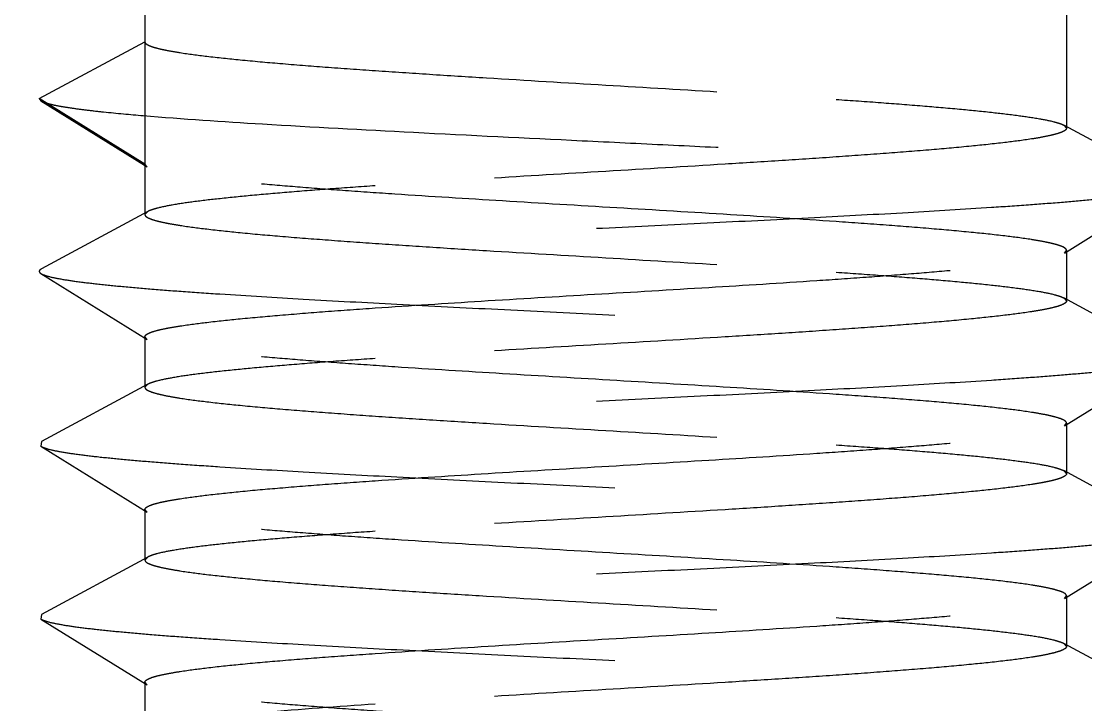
# Model space of a CAD drawing. Header units: inches. Extents: x 1246 to 1707, y -383 to -57.
# Drawn here: x 1610.659 to 1612.507, y -299.109 to -297.922 of the extents above; entities that cross this region are included whole.
import ezdxf

# ---------------------------------------------------------------- set-up
doc = ezdxf.new("R2010")
doc.units = ezdxf.units.IN
doc.header["$LTSCALE"] = 10
doc.header["$MEASUREMENT"] = 0
doc.linetypes.add('CENTER', pattern=[0.6, 0.375, -0.075, 0.075, -0.075])
doc.linetypes.add('HIDDEN', pattern=[0.2, 0.1, -0.1])
doc.layers.get('0').update_dxf_attribs({"linetype": 'CONTINUOUS'})
doc.layers.add('DEFAULT_2', color=8, linetype='HIDDEN')

msp = doc.modelspace()

# ---------------------------------------------------------------- linework, layer by layer
at = {"linetype": 'CENTER'}
msp.add_arc((1478.7792, -1654.6488), 1356.7628, 83.2637115, 96.7362885, dxfattribs=at)
at = {"layer": 'DEFAULT_2', "color": 8, "linetype": 'HIDDEN'}
for p, q in [((1610.8741, -297.886), (1610.8741, -298.2574)), ((1612.4741, -297.886), (1612.4741, -298.1074)), ((1610.6906, -298.056), (1610.8741, -297.9574)), ((1610.8741, -298.1696), (1610.6906, -298.056)), ((1610.6906, -298.056), (1610.6936, -298.0598)), ((1610.6936, -298.0598), (1610.8778, -298.1742)), ((1612.6537, -298.2017), (1612.4692, -298.1021)), ((1612.4692, -298.1021), (1612.4741, -298.1074)), ((1610.8778, -298.1742), (1610.8741, -298.1696)), ((1612.4704, -298.3242), (1612.6546, -298.2098)), ((1610.879, -298.2521), (1610.6946, -298.3517)), ((1610.879, -298.2521), (1610.8741, -298.2574)), ((1612.4704, -298.3242), (1612.4741, -298.3196)), ((1612.4741, -298.3196), (1612.4741, -298.4074)), ((1610.6936, -298.3598), (1610.8778, -298.4742)), ((1612.6537, -298.5017), (1612.4692, -298.4021)), ((1612.4692, -298.4021), (1612.4741, -298.4074)), ((1610.8778, -298.4742), (1610.8741, -298.4696)), ((1610.8741, -298.4696), (1610.8741, -298.5574)), ((1612.4704, -298.6242), (1612.6546, -298.5098)), ((1610.879, -298.5521), (1610.6946, -298.6517)), ((1610.879, -298.5521), (1610.8741, -298.5574)), ((1612.4704, -298.6242), (1612.4741, -298.6196)), ((1612.4741, -298.6196), (1612.4741, -298.7074)), ((1610.6946, -298.6517), (1610.6936, -298.6598)), ((1610.6936, -298.6598), (1610.8778, -298.7742)), ((1612.6537, -298.8017), (1612.4692, -298.7021)), ((1612.4692, -298.7021), (1612.4741, -298.7074)), ((1610.8778, -298.7742), (1610.8741, -298.7696)), ((1610.8741, -298.7696), (1610.8741, -298.8574)), ((1612.4704, -298.9242), (1612.6546, -298.8098)), ((1610.879, -298.8521), (1610.6946, -298.9517)), ((1610.879, -298.8521), (1610.8741, -298.8574)), ((1612.4704, -298.9242), (1612.4741, -298.9196)), ((1612.4741, -298.9196), (1612.4741, -299.0074)), ((1610.6946, -298.9517), (1610.6936, -298.9598)), ((1610.6936, -298.9598), (1610.8778, -299.0742)), ((1612.6537, -299.1017), (1612.4692, -299.0021)), ((1612.4692, -299.0021), (1612.4741, -299.0074)), ((1610.8778, -299.0742), (1610.8741, -299.0696)), ((1610.8741, -299.0696), (1610.8741, -299.1574))]:
    msp.add_line(p, q, dxfattribs=at)
for points, knots in [([(1610.8741, -297.9574), (1610.8741, -297.9586), (1610.8755, -297.9605), (1610.8781, -297.9622), (1610.8827, -297.9645), (1610.8905, -297.9672), (1610.9024, -297.9702), (1610.9176, -297.9733), (1610.9442, -297.9777), (1610.9852, -297.9831), (1611.043, -297.9891), (1611.1116, -297.9953), (1611.1899, -298.0014), (1611.2764, -298.0076), (1611.3697, -298.0138), (1611.503, -298.0222), (1611.6741, -298.0324), (1611.8765, -298.0445), (1612.0098, -298.0529), (1612.0741, -298.0574)], [0, 0, 0, 0, 0.002951, 0.005145, 0.007941, 0.015462, 0.025645, 0.038495, 0.053985, 0.092669, 0.1411, 0.19848, 0.263849, 0.336102, 0.414008, 0.496243, 0.668052, 0.839852, 1, 1, 1, 1]), ([(1612.0741, -298.0574), (1612.1002, -298.0592), (1612.1501, -298.0627), (1612.2215, -298.0683), (1612.2853, -298.0738), (1612.3408, -298.0793), (1612.3871, -298.0847), (1612.4237, -298.0901), (1612.4479, -298.0948), (1612.4619, -298.0989), (1612.4671, -298.101), (1612.4692, -298.1021)], [0, 0, 0, 0, 0.196693, 0.37717, 0.538715, 0.679239, 0.796913, 0.890175, 0.957973, 0.982173, 1, 1, 1, 1]), ([(1610.6936, -298.0598), (1610.6959, -298.0612), (1610.7023, -298.0636), (1610.7141, -298.0667), (1610.7302, -298.0698), (1610.7505, -298.0729), (1610.7751, -298.0761), (1610.8157, -298.0806), (1610.8482, -298.0835), (1610.8711, -298.0854)], [0, 0, 0, 0, 0.04471, 0.112491, 0.203751, 0.318314, 0.455838, 0.615766, 1, 1, 1, 1]), ([(1610.8711, -298.0854), (1610.9401, -298.0912), (1611.0965, -298.1015), (1611.3506, -298.1153), (1611.5854, -298.1267), (1611.7818, -298.1363), (1611.9276, -298.1434), (1612.0676, -298.1506), (1612.1985, -298.1578), (1612.3173, -298.1649), (1612.4212, -298.172), (1612.4974, -298.1782), (1612.549, -298.1833), (1612.5804, -298.1869), (1612.6065, -298.1904), (1612.6272, -298.1939), (1612.6424, -298.1974), (1612.6507, -298.2001), (1612.6537, -298.2017)], [0, 0, 0, 0, 0.116215, 0.263038, 0.427014, 0.510758, 0.5931, 0.672139, 0.746052, 0.813137, 0.871851, 0.920849, 0.941346, 0.959022, 0.973777, 0.985542, 0.994277, 1, 1, 1, 1]), ([(1612.4741, -298.1074), (1612.4741, -298.1086), (1612.4727, -298.1105), (1612.4701, -298.1122), (1612.4656, -298.1145), (1612.4578, -298.1172), (1612.4459, -298.1202), (1612.4307, -298.1233), (1612.4041, -298.1277), (1612.3631, -298.133), (1612.3053, -298.1391), (1612.2367, -298.1453), (1612.1585, -298.1514), (1612.0719, -298.1576), (1611.9786, -298.1638), (1611.8453, -298.1722), (1611.6742, -298.1824), (1611.4718, -298.1945), (1611.3384, -298.2029), (1611.2741, -298.2074)], [0, 0, 0, 0, 0.002946, 0.005136, 0.007926, 0.015442, 0.025615, 0.038456, 0.053942, 0.09261, 0.141033, 0.198411, 0.263781, 0.33604, 0.413953, 0.496193, 0.668011, 0.839832, 1, 1, 1, 1]), ([(1612.0741, -298.2696), (1612.0129, -298.2654), (1611.886, -298.2572), (1611.693, -298.2457), (1611.4988, -298.2341), (1611.3417, -298.2243), (1611.2245, -298.2162), (1611.1462, -298.2103), (1611.0761, -298.2044), (1611.0153, -298.1986), (1610.9648, -298.1927), (1610.9295, -298.1877), (1610.907, -298.1834), (1610.8945, -298.1805), (1610.885, -298.1776), (1610.8798, -298.1754), (1610.8778, -298.1742)], [0, 0, 0, 0, 0.153215, 0.317568, 0.482925, 0.639047, 0.710595, 0.776296, 0.835139, 0.886221, 0.928765, 0.962148, 0.975256, 0.985931, 0.994162, 1, 1, 1, 1]), ([(1612.6546, -298.2098), (1612.6532, -298.2107), (1612.6494, -298.2123), (1612.6391, -298.2156), (1612.6209, -298.2193), (1612.593, -298.2236), (1612.5572, -298.2279), (1612.5139, -298.2323), (1612.4632, -298.2367), (1612.4058, -298.2411), (1612.3171, -298.2472), (1612.1933, -298.2546), (1612.0325, -298.2633), (1611.8594, -298.272), (1611.6798, -298.2808), (1611.5001, -298.2895), (1611.3264, -298.2982), (1611.1646, -298.3069), (1611.0398, -298.3144), (1610.9502, -298.3205), (1610.8919, -298.3249), (1610.8404, -298.3292), (1610.7961, -298.3336), (1610.7593, -298.3379), (1610.7304, -298.3422), (1610.7114, -298.346), (1610.7003, -298.3492), (1610.6962, -298.3508), (1610.6946, -298.3517)], [0, 0, 0, 0, 0.002611, 0.006215, 0.016495, 0.030864, 0.049236, 0.071467, 0.097374, 0.12674, 0.159315, 0.232952, 0.315766, 0.404918, 0.497344, 0.589872, 0.679323, 0.762625, 0.836921, 0.869882, 0.899668, 0.926026, 0.948731, 0.9676, 0.982482, 0.993281, 0.997144, 1, 1, 1, 1]), ([(1611.2741, -298.2074), (1611.2481, -298.2092), (1611.1981, -298.2127), (1611.1268, -298.2183), (1611.0629, -298.2238), (1611.0075, -298.2293), (1610.9611, -298.2347), (1610.9245, -298.2401), (1610.9003, -298.2448), (1610.8863, -298.2489), (1610.8811, -298.251), (1610.879, -298.2521)], [0, 0, 0, 0, 0.196709, 0.377163, 0.538697, 0.679227, 0.796903, 0.890174, 0.957969, 0.982175, 1, 1, 1, 1]), ([(1610.8741, -298.2574), (1610.8741, -298.2586), (1610.8755, -298.2605), (1610.8781, -298.2622), (1610.8827, -298.2645), (1610.8905, -298.2672), (1610.9024, -298.2702), (1610.9176, -298.2733), (1610.9442, -298.2777), (1610.9852, -298.2831), (1611.043, -298.2892), (1611.1116, -298.2953), (1611.1899, -298.3014), (1611.2764, -298.3076), (1611.3697, -298.3138), (1611.503, -298.3222), (1611.6741, -298.3324), (1611.8765, -298.3445), (1612.0098, -298.3529), (1612.0741, -298.3574)], [0, 0, 0, 0, 0.002951, 0.005147, 0.007944, 0.015466, 0.025647, 0.038499, 0.05399, 0.092674, 0.141104, 0.198485, 0.263857, 0.336107, 0.414011, 0.496244, 0.668052, 0.839855, 1, 1, 1, 1]), ([(1612.4741, -298.3196), (1612.4741, -298.3184), (1612.4727, -298.3165), (1612.4701, -298.3147), (1612.4656, -298.3124), (1612.4577, -298.3098), (1612.4458, -298.3067), (1612.4306, -298.3037), (1612.404, -298.2992), (1612.363, -298.2939), (1612.3052, -298.2878), (1612.2366, -298.2817), (1612.1584, -298.2755), (1612.1031, -298.2716), (1612.0741, -298.2696)], [0, 0, 0, 0, 0.008786, 0.015321, 0.023648, 0.046042, 0.076335, 0.114577, 0.160673, 0.27577, 0.419851, 0.590553, 0.785114, 1, 1, 1, 1]), ([(1611.2741, -298.4196), (1611.3353, -298.4154), (1611.4622, -298.4072), (1611.6553, -298.3957), (1611.8495, -298.3841), (1612.0066, -298.3743), (1612.1238, -298.3662), (1612.2021, -298.3603), (1612.2722, -298.3544), (1612.3329, -298.3485), (1612.3835, -298.3427), (1612.4188, -298.3377), (1612.4412, -298.3334), (1612.4537, -298.3305), (1612.4632, -298.3276), (1612.4684, -298.3254), (1612.4704, -298.3242)], [0, 0, 0, 0, 0.153219, 0.317585, 0.482945, 0.639064, 0.710611, 0.776315, 0.83516, 0.886237, 0.928778, 0.962155, 0.975262, 0.985932, 0.994163, 1, 1, 1, 1]), ([(1610.6946, -298.3517), (1610.6935, -298.3523), (1610.6919, -298.3533), (1610.6905, -298.3553), (1610.6906, -298.3568), (1610.6915, -298.3584), (1610.6927, -298.3592), (1610.6936, -298.3598)], [0, 0, 0, 0, 0.316081, 0.524228, 0.615626, 0.718557, 1, 1, 1, 1]), ([(1610.6936, -298.3598), (1610.6951, -298.3607), (1610.6988, -298.3623), (1610.7091, -298.3656), (1610.7273, -298.3693), (1610.7552, -298.3736), (1610.791, -298.3779), (1610.8344, -298.3823), (1610.885, -298.3867), (1610.9425, -298.3911), (1611.0312, -298.3972), (1611.1549, -298.4046), (1611.3157, -298.4133), (1611.4889, -298.422), (1611.6684, -298.4308), (1611.8481, -298.4395), (1612.0219, -298.4482), (1612.1837, -298.4569), (1612.3084, -298.4644), (1612.3981, -298.4705), (1612.4563, -298.4749), (1612.5078, -298.4792), (1612.5522, -298.4836), (1612.589, -298.4879), (1612.6178, -298.4922), (1612.6369, -298.496), (1612.6479, -298.4992), (1612.652, -298.5008), (1612.6537, -298.5017)], [0, 0, 0, 0, 0.002611, 0.006216, 0.016495, 0.030865, 0.049236, 0.071467, 0.097374, 0.12674, 0.159315, 0.232952, 0.315766, 0.404918, 0.497344, 0.589872, 0.679323, 0.762625, 0.836921, 0.869882, 0.899668, 0.926025, 0.948731, 0.9676, 0.982482, 0.99328, 0.997143, 1, 1, 1, 1]), ([(1612.0741, -298.3574), (1612.1002, -298.3592), (1612.1501, -298.3627), (1612.2215, -298.3683), (1612.2853, -298.3738), (1612.3408, -298.3793), (1612.3871, -298.3847), (1612.4237, -298.3901), (1612.4479, -298.3948), (1612.4619, -298.3989), (1612.4671, -298.401), (1612.4692, -298.4021)], [0, 0, 0, 0, 0.196688, 0.377164, 0.538712, 0.679237, 0.796915, 0.890178, 0.957977, 0.982175, 1, 1, 1, 1]), ([(1612.4741, -298.4074), (1612.4741, -298.4086), (1612.4727, -298.4105), (1612.4701, -298.4122), (1612.4656, -298.4145), (1612.4578, -298.4172), (1612.4459, -298.4202), (1612.4307, -298.4233), (1612.4041, -298.4277), (1612.3631, -298.433), (1612.3053, -298.4391), (1612.2367, -298.4453), (1612.1585, -298.4514), (1612.0719, -298.4576), (1611.9786, -298.4638), (1611.8453, -298.4722), (1611.6742, -298.4824), (1611.4718, -298.4945), (1611.3384, -298.5029), (1611.2741, -298.5074)], [0, 0, 0, 0, 0.002947, 0.005136, 0.007927, 0.015443, 0.025617, 0.038458, 0.053945, 0.092616, 0.141039, 0.198415, 0.263784, 0.336042, 0.413954, 0.496196, 0.668015, 0.839831, 1, 1, 1, 1]), ([(1610.8741, -298.4696), (1610.8741, -298.4684), (1610.8755, -298.4665), (1610.8782, -298.4647), (1610.8827, -298.4624), (1610.8905, -298.4597), (1610.9024, -298.4567), (1610.9176, -298.4537), (1610.9443, -298.4492), (1610.9852, -298.4439), (1611.043, -298.4378), (1611.1117, -298.4317), (1611.1899, -298.4255), (1611.2451, -298.4216), (1611.2741, -298.4196)], [0, 0, 0, 0, 0.008793, 0.015335, 0.023667, 0.046068, 0.076369, 0.114618, 0.160717, 0.275825, 0.419907, 0.590602, 0.785144, 1, 1, 1, 1]), ([(1612.0741, -298.5696), (1612.0129, -298.5654), (1611.886, -298.5572), (1611.693, -298.5457), (1611.4988, -298.5341), (1611.3417, -298.5243), (1611.2245, -298.5162), (1611.1462, -298.5103), (1611.0761, -298.5044), (1611.0153, -298.4985), (1610.9648, -298.4927), (1610.9295, -298.4877), (1610.907, -298.4834), (1610.8945, -298.4805), (1610.885, -298.4776), (1610.8798, -298.4754), (1610.8778, -298.4742)], [0, 0, 0, 0, 0.153219, 0.317574, 0.482931, 0.639056, 0.710605, 0.776306, 0.83515, 0.886228, 0.928771, 0.962153, 0.97526, 0.985931, 0.994163, 1, 1, 1, 1]), ([(1612.6546, -298.5098), (1612.6532, -298.5107), (1612.6494, -298.5123), (1612.6391, -298.5156), (1612.6209, -298.5193), (1612.593, -298.5236), (1612.5572, -298.5279), (1612.5139, -298.5323), (1612.4632, -298.5367), (1612.4058, -298.5411), (1612.3171, -298.5472), (1612.1933, -298.5546), (1612.0325, -298.5633), (1611.8594, -298.572), (1611.6798, -298.5808), (1611.5001, -298.5895), (1611.3264, -298.5982), (1611.1646, -298.6069), (1611.0398, -298.6144), (1610.9502, -298.6205), (1610.8919, -298.6249), (1610.8404, -298.6292), (1610.7961, -298.6336), (1610.7593, -298.6379), (1610.7304, -298.6422), (1610.7114, -298.646), (1610.7003, -298.6492), (1610.6962, -298.6508), (1610.6946, -298.6517)], [0, 0, 0, 0, 0.002611, 0.006217, 0.016495, 0.030866, 0.049236, 0.071468, 0.097374, 0.126741, 0.159315, 0.232952, 0.315766, 0.404918, 0.497344, 0.589872, 0.679323, 0.762625, 0.836921, 0.869881, 0.899668, 0.926024, 0.948731, 0.967599, 0.982482, 0.993279, 0.997143, 1, 1, 1, 1]), ([(1611.2741, -298.5074), (1611.2481, -298.5092), (1611.1981, -298.5127), (1611.1268, -298.5183), (1611.0629, -298.5238), (1611.0075, -298.5293), (1610.9611, -298.5347), (1610.9245, -298.5401), (1610.9003, -298.5448), (1610.8863, -298.5489), (1610.8811, -298.551), (1610.879, -298.5521)], [0, 0, 0, 0, 0.196694, 0.377169, 0.538708, 0.679229, 0.796904, 0.89017, 0.957973, 0.982173, 1, 1, 1, 1]), ([(1610.8741, -298.5574), (1610.8741, -298.5586), (1610.8755, -298.5605), (1610.8781, -298.5622), (1610.8827, -298.5645), (1610.8905, -298.5672), (1610.9024, -298.5702), (1610.9176, -298.5733), (1610.9442, -298.5777), (1610.9852, -298.5831), (1611.043, -298.5891), (1611.1116, -298.5953), (1611.1899, -298.6014), (1611.2764, -298.6076), (1611.3697, -298.6138), (1611.503, -298.6222), (1611.6741, -298.6324), (1611.8765, -298.6445), (1612.0098, -298.6529), (1612.0741, -298.6574)], [0, 0, 0, 0, 0.002951, 0.005144, 0.007939, 0.015463, 0.025642, 0.03849, 0.053982, 0.092659, 0.141089, 0.19847, 0.263839, 0.336093, 0.413997, 0.496228, 0.668038, 0.839847, 1, 1, 1, 1]), ([(1612.4741, -298.6196), (1612.4741, -298.6184), (1612.4727, -298.6165), (1612.4701, -298.6147), (1612.4656, -298.6124), (1612.4578, -298.6098), (1612.4458, -298.6067), (1612.4306, -298.6037), (1612.404, -298.5992), (1612.3631, -298.5939), (1612.3052, -298.5878), (1612.2366, -298.5817), (1612.1584, -298.5755), (1612.1031, -298.5716), (1612.0741, -298.5696)], [0, 0, 0, 0, 0.008781, 0.015312, 0.023635, 0.04602, 0.076306, 0.114544, 0.160637, 0.275732, 0.419816, 0.590523, 0.785097, 1, 1, 1, 1]), ([(1611.2741, -298.7196), (1611.3353, -298.7154), (1611.4622, -298.7072), (1611.6553, -298.6957), (1611.8495, -298.6841), (1612.0066, -298.6743), (1612.1238, -298.6662), (1612.2021, -298.6603), (1612.2722, -298.6544), (1612.3329, -298.6485), (1612.3835, -298.6427), (1612.4188, -298.6377), (1612.4412, -298.6334), (1612.4537, -298.6305), (1612.4632, -298.6276), (1612.4684, -298.6254), (1612.4704, -298.6242)], [0, 0, 0, 0, 0.153218, 0.317584, 0.482947, 0.639065, 0.710611, 0.776314, 0.835159, 0.886236, 0.928778, 0.962156, 0.975263, 0.985933, 0.994163, 1, 1, 1, 1]), ([(1610.6936, -298.6598), (1610.6951, -298.6607), (1610.6988, -298.6623), (1610.7091, -298.6656), (1610.7273, -298.6693), (1610.7552, -298.6736), (1610.791, -298.6779), (1610.8344, -298.6823), (1610.885, -298.6867), (1610.9425, -298.6911), (1611.0312, -298.6972), (1611.1549, -298.7046), (1611.3157, -298.7133), (1611.4889, -298.722), (1611.6684, -298.7308), (1611.8481, -298.7395), (1612.0219, -298.7482), (1612.1837, -298.7569), (1612.3084, -298.7644), (1612.3981, -298.7705), (1612.4563, -298.7749), (1612.5078, -298.7792), (1612.5522, -298.7836), (1612.589, -298.7879), (1612.6178, -298.7922), (1612.6369, -298.796), (1612.6479, -298.7992), (1612.652, -298.8008), (1612.6537, -298.8017)], [0, 0, 0, 0, 0.002611, 0.006217, 0.016495, 0.030866, 0.049236, 0.071468, 0.097374, 0.126741, 0.159315, 0.232952, 0.315766, 0.404918, 0.497344, 0.589872, 0.679323, 0.762625, 0.836921, 0.869881, 0.899668, 0.926024, 0.948731, 0.967598, 0.982482, 0.993279, 0.997142, 1, 1, 1, 1]), ([(1612.0741, -298.6574), (1612.1002, -298.6592), (1612.1501, -298.6627), (1612.2215, -298.6683), (1612.2853, -298.6738), (1612.3408, -298.6793), (1612.3871, -298.6847), (1612.4238, -298.6901), (1612.4479, -298.6948), (1612.4619, -298.6989), (1612.4671, -298.701), (1612.4692, -298.7021)], [0, 0, 0, 0, 0.196687, 0.377166, 0.538714, 0.67924, 0.796917, 0.890181, 0.95798, 0.982176, 1, 1, 1, 1]), ([(1610.8741, -298.7696), (1610.8741, -298.7684), (1610.8755, -298.7665), (1610.8782, -298.7647), (1610.8827, -298.7624), (1610.8905, -298.7597), (1610.9024, -298.7567), (1610.9177, -298.7537), (1610.9443, -298.7492), (1610.9852, -298.7439), (1611.0431, -298.7378), (1611.1117, -298.7317), (1611.1899, -298.7255), (1611.2451, -298.7216), (1611.2741, -298.7196)], [0, 0, 0, 0, 0.008795, 0.015339, 0.023673, 0.046078, 0.076382, 0.114633, 0.160732, 0.27584, 0.41992, 0.590611, 0.785151, 1, 1, 1, 1]), ([(1612.4741, -298.7074), (1612.4741, -298.7086), (1612.4727, -298.7105), (1612.4701, -298.7122), (1612.4656, -298.7145), (1612.4578, -298.7172), (1612.4459, -298.7202), (1612.4307, -298.7233), (1612.4041, -298.7277), (1612.3631, -298.733), (1612.3053, -298.7391), (1612.2367, -298.7453), (1612.1585, -298.7514), (1612.0719, -298.7576), (1611.9786, -298.7638), (1611.8453, -298.7722), (1611.6742, -298.7824), (1611.4718, -298.7945), (1611.3384, -298.8029), (1611.2741, -298.8074)], [0, 0, 0, 0, 0.002946, 0.005135, 0.007925, 0.01544, 0.025613, 0.038453, 0.053939, 0.092609, 0.141032, 0.198407, 0.263774, 0.33603, 0.413943, 0.496185, 0.668011, 0.839829, 1, 1, 1, 1]), ([(1612.0741, -298.8696), (1612.0129, -298.8654), (1611.886, -298.8572), (1611.693, -298.8457), (1611.4988, -298.8341), (1611.3417, -298.8243), (1611.2245, -298.8162), (1611.1462, -298.8103), (1611.0761, -298.8044), (1611.0153, -298.7985), (1610.9648, -298.7927), (1610.9295, -298.7877), (1610.907, -298.7834), (1610.8945, -298.7805), (1610.885, -298.7776), (1610.8798, -298.7754), (1610.8778, -298.7742)], [0, 0, 0, 0, 0.153219, 0.317575, 0.482929, 0.639053, 0.710603, 0.776306, 0.83515, 0.886228, 0.92877, 0.962153, 0.97526, 0.985931, 0.994164, 1, 1, 1, 1]), ([(1612.6546, -298.8098), (1612.6532, -298.8107), (1612.6494, -298.8123), (1612.6391, -298.8156), (1612.6209, -298.8193), (1612.593, -298.8236), (1612.5572, -298.8279), (1612.5139, -298.8323), (1612.4632, -298.8367), (1612.4058, -298.8411), (1612.3171, -298.8472), (1612.1933, -298.8546), (1612.0325, -298.8633), (1611.8594, -298.872), (1611.6798, -298.8808), (1611.5001, -298.8895), (1611.3264, -298.8982), (1611.1646, -298.9069), (1611.0398, -298.9144), (1610.9502, -298.9205), (1610.8919, -298.9249), (1610.8404, -298.9292), (1610.7961, -298.9336), (1610.7593, -298.9379), (1610.7304, -298.9422), (1610.7114, -298.946), (1610.7003, -298.9492), (1610.6962, -298.9508), (1610.6946, -298.9517)], [0, 0, 0, 0, 0.002611, 0.006217, 0.016495, 0.030866, 0.049236, 0.071468, 0.097374, 0.126741, 0.159315, 0.232952, 0.315766, 0.404918, 0.497344, 0.589872, 0.679323, 0.762625, 0.836921, 0.869881, 0.899668, 0.926024, 0.948731, 0.967598, 0.982482, 0.993279, 0.997142, 1, 1, 1, 1]), ([(1611.2741, -298.8074), (1611.2481, -298.8092), (1611.1981, -298.8127), (1611.1268, -298.8183), (1611.0629, -298.8238), (1611.0075, -298.8293), (1610.9611, -298.8347), (1610.9245, -298.8401), (1610.9003, -298.8448), (1610.8863, -298.8489), (1610.8811, -298.851), (1610.879, -298.8521)], [0, 0, 0, 0, 0.196695, 0.377171, 0.538714, 0.679235, 0.796907, 0.890171, 0.957972, 0.982173, 1, 1, 1, 1]), ([(1610.8741, -298.8574), (1610.8741, -298.8586), (1610.8755, -298.8605), (1610.8781, -298.8622), (1610.8826, -298.8645), (1610.8905, -298.8672), (1610.9024, -298.8702), (1610.9176, -298.8733), (1610.9442, -298.8777), (1610.9851, -298.883), (1611.043, -298.8891), (1611.1116, -298.8953), (1611.1898, -298.9014), (1611.2763, -298.9076), (1611.3697, -298.9138), (1611.503, -298.9222), (1611.6741, -298.9324), (1611.8765, -298.9445), (1612.0098, -298.9529), (1612.0741, -298.9574)], [0, 0, 0, 0, 0.002949, 0.00514, 0.007933, 0.015453, 0.025628, 0.038472, 0.05396, 0.092632, 0.141056, 0.198435, 0.263805, 0.336061, 0.41397, 0.496206, 0.668022, 0.839839, 1, 1, 1, 1]), ([(1612.4741, -298.9196), (1612.4741, -298.9184), (1612.4727, -298.9165), (1612.4701, -298.9147), (1612.4656, -298.9124), (1612.4578, -298.9098), (1612.4458, -298.9067), (1612.4306, -298.9037), (1612.404, -298.8992), (1612.3631, -298.8939), (1612.3052, -298.8878), (1612.2366, -298.8817), (1612.1584, -298.8755), (1612.1031, -298.8716), (1612.0741, -298.8696)], [0, 0, 0, 0, 0.008779, 0.015303, 0.023617, 0.045999, 0.076283, 0.11451, 0.160603, 0.275693, 0.419792, 0.590503, 0.785066, 1, 1, 1, 1]), ([(1611.2741, -299.0196), (1611.3353, -299.0154), (1611.4622, -299.0072), (1611.6553, -298.9957), (1611.8495, -298.9841), (1612.0066, -298.9743), (1612.1238, -298.9662), (1612.2021, -298.9603), (1612.2722, -298.9544), (1612.3329, -298.9485), (1612.3835, -298.9427), (1612.4188, -298.9377), (1612.4412, -298.9334), (1612.4537, -298.9305), (1612.4632, -298.9276), (1612.4684, -298.9254), (1612.4704, -298.9242)], [0, 0, 0, 0, 0.153216, 0.31758, 0.482942, 0.639062, 0.710609, 0.776311, 0.835154, 0.886236, 0.928777, 0.962154, 0.975263, 0.985935, 0.994162, 1, 1, 1, 1]), ([(1610.6936, -298.9598), (1610.6951, -298.9607), (1610.6988, -298.9623), (1610.7091, -298.9656), (1610.7273, -298.9693), (1610.7552, -298.9736), (1610.791, -298.9779), (1610.8344, -298.9823), (1610.885, -298.9867), (1610.9425, -298.9911), (1611.0312, -298.9972), (1611.1549, -299.0046), (1611.3157, -299.0133), (1611.4889, -299.022), (1611.6684, -299.0308), (1611.8481, -299.0395), (1612.0219, -299.0482), (1612.1837, -299.0569), (1612.3084, -299.0644), (1612.3981, -299.0705), (1612.4563, -299.0749), (1612.5078, -299.0792), (1612.5522, -299.0836), (1612.589, -299.0879), (1612.6178, -299.0922), (1612.6369, -299.096), (1612.6479, -299.0992), (1612.652, -299.1008), (1612.6537, -299.1017)], [0, 0, 0, 0, 0.00261, 0.006217, 0.016495, 0.030865, 0.049236, 0.071468, 0.097374, 0.126741, 0.159315, 0.232952, 0.315766, 0.404918, 0.497344, 0.589872, 0.679323, 0.762625, 0.836921, 0.869881, 0.899668, 0.926024, 0.948731, 0.967599, 0.982482, 0.993279, 0.997142, 1, 1, 1, 1]), ([(1612.0741, -298.9574), (1612.1002, -298.9592), (1612.1501, -298.9627), (1612.2215, -298.9683), (1612.2853, -298.9738), (1612.3408, -298.9793), (1612.3871, -298.9847), (1612.4237, -298.9901), (1612.4479, -298.9948), (1612.4619, -298.9989), (1612.4672, -299.001), (1612.4692, -299.0021)], [0, 0, 0, 0, 0.196706, 0.377159, 0.538698, 0.67923, 0.796907, 0.890176, 0.957971, 0.982175, 1, 1, 1, 1]), ([(1610.8741, -299.0696), (1610.8741, -299.0684), (1610.8755, -299.0665), (1610.8782, -299.0647), (1610.8827, -299.0624), (1610.8905, -299.0597), (1610.9024, -299.0567), (1610.9177, -299.0537), (1610.9443, -299.0492), (1610.9852, -299.0439), (1611.043, -299.0378), (1611.1117, -299.0317), (1611.1899, -299.0255), (1611.2451, -299.0216), (1611.2741, -299.0196)], [0, 0, 0, 0, 0.008794, 0.015336, 0.023669, 0.046072, 0.076374, 0.114624, 0.160722, 0.275827, 0.419908, 0.590601, 0.785144, 1, 1, 1, 1]), ([(1612.4741, -299.0074), (1612.4741, -299.0086), (1612.4727, -299.0105), (1612.4701, -299.0122), (1612.4656, -299.0145), (1612.4578, -299.0172), (1612.4459, -299.0202), (1612.4307, -299.0233), (1612.4041, -299.0277), (1612.3631, -299.033), (1612.3053, -299.0391), (1612.2367, -299.0453), (1612.1584, -299.0514), (1612.0719, -299.0576), (1611.9786, -299.0638), (1611.8452, -299.0722), (1611.6741, -299.0824), (1611.4718, -299.0945), (1611.3384, -299.1029), (1611.2741, -299.1074)], [0, 0, 0, 0, 0.002948, 0.005141, 0.007935, 0.015452, 0.025627, 0.038475, 0.053962, 0.092639, 0.141064, 0.198443, 0.263812, 0.336063, 0.413972, 0.496211, 0.66803, 0.839842, 1, 1, 1, 1]), ([(1612.0741, -299.1696), (1612.0129, -299.1654), (1611.886, -299.1572), (1611.693, -299.1457), (1611.4988, -299.1341), (1611.3417, -299.1243), (1611.2245, -299.1162), (1611.1462, -299.1103), (1611.0761, -299.1044), (1611.0153, -299.0985), (1610.9648, -299.0927), (1610.9295, -299.0877), (1610.907, -299.0834), (1610.8945, -299.0805), (1610.885, -299.0776), (1610.8798, -299.0754), (1610.8778, -299.0742)], [0, 0, 0, 0, 0.153218, 0.317576, 0.482929, 0.639051, 0.710601, 0.776305, 0.835151, 0.886229, 0.928771, 0.962152, 0.97526, 0.985931, 0.994163, 1, 1, 1, 1]), ([(1611.2741, -299.1074), (1611.2092, -299.1119), (1611.1188, -299.1185), (1611.0085, -299.129), (1610.9631, -299.1345), (1610.9432, -299.1374)], [0, 0, 0, 0, 0.587233, 0.818339, 1, 1, 1, 1])]:
    msp.add_open_spline(points, degree=3, knots=knots, dxfattribs=at)

doc.saveas('drawing.dxf')
